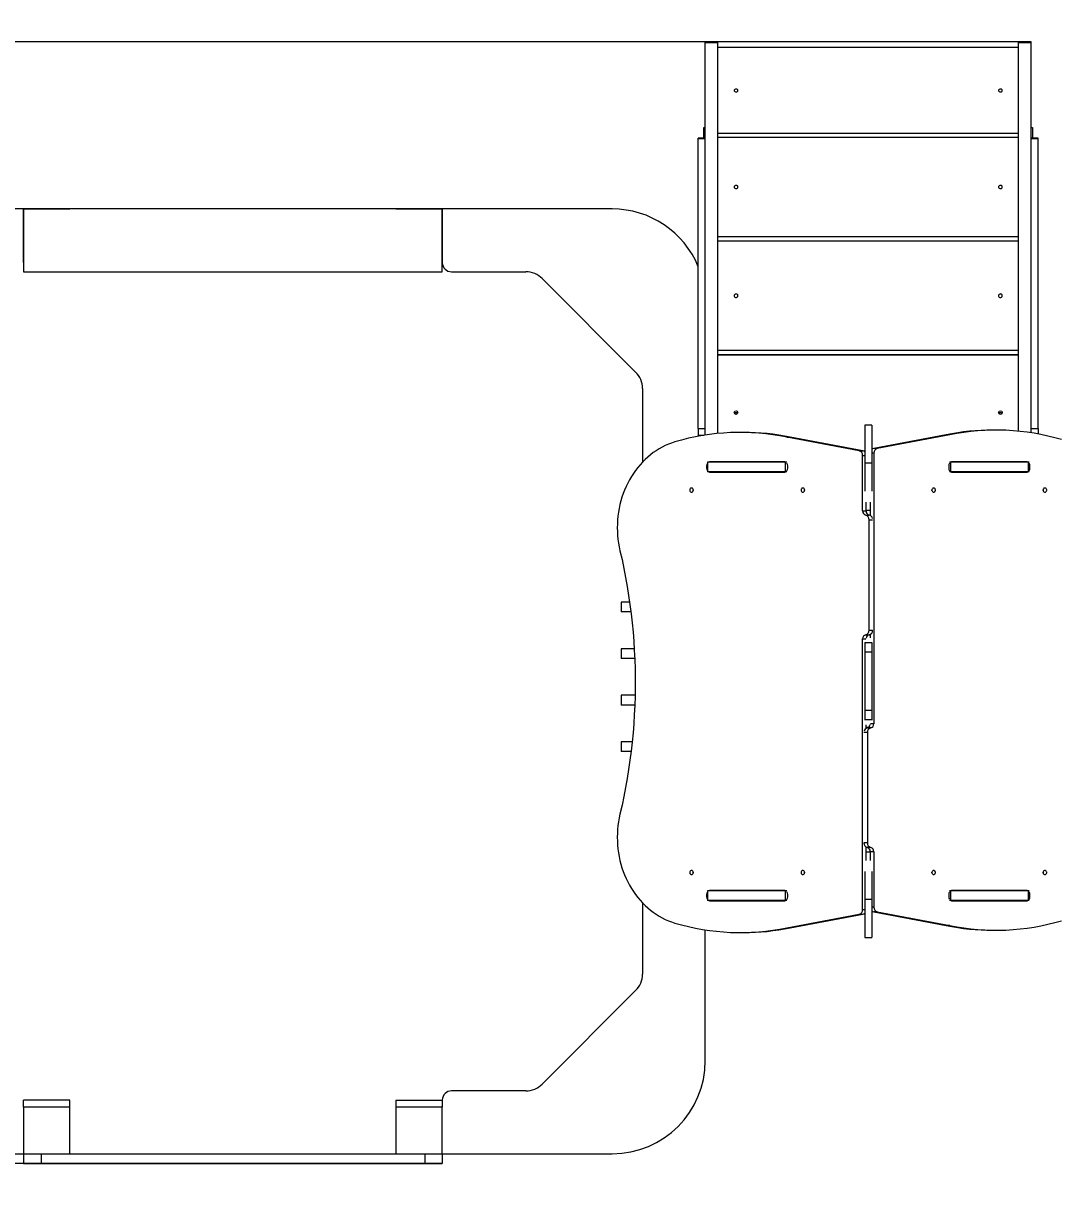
# Model space of a CAD drawing. Header units: millimetres. Extents: x -2979 to 6391, y -2580 to 3476.
# Drawn here: x 878 to 3109, y -495 to 2016 of the extents above; entities that cross this region are included whole.
import ezdxf

# ---------------------------------------------------------------- set-up
doc = ezdxf.new("R2010")
doc.units = ezdxf.units.MM
for name, color, linetype in [('DIKOM_ОБЪЕКТ', 7, 'Continuous'), ('DIKOM_РАЗМЕР_ЗОНА', 7, 'Continuous'), ('DIKOM_РАЗМЕР_ОБЪЕКТА', 7, 'Continuous')]:
    doc.layers.add(name, color=color, linetype=linetype)
doc.styles.add('style1', font='arialbd.ttf', dxfattribs={"width": 0.8})
doc.dimstyles.new('1-50', dxfattribs={"dimtxt": 300, "dimasz": 200, "dimexe": 100, "dimexo": 0, "dimgap": 100, "dimtad": 1, "dimtxsty": 'style1', "dimcen": 200, "dimclrd": 7, "dimclre": 7, "dimclrt": 7, "dimadec": 1, "dimazin": 2, "dimtfac": 1, "dimtmove": 0, "dimatfit": 2, "dimfxl": 0, "dimlwd": 25, "dimlwe": 18, "dimarcsym": 0})

# ---------------------------------------------------------------- blocks, each defined once
blk = doc.blocks.new('*D0')
at = {"layer": 'Defpoints', "color": 0, "transparency": 16777216}
for p in [(-509.5, 550.7), (4390.5, 550.7), (-509.5, -1019.6)]:
    blk.add_point(p, dxfattribs=at)
at = {"layer": 'DIKOM_РАЗМЕР_ОБЪЕКТА', "color": 7, "lineweight": 18, "transparency": 16777216}
for p, q in [((-509.5, 550.7), (-509.5, -1119.6)), ((4390.5, 550.7), (4390.5, -1119.6))]:
    blk.add_line(p, q, dxfattribs=at)
at = {"layer": 'DIKOM_РАЗМЕР_ОБЪЕКТА', "color": 7, "lineweight": 25, "transparency": 16777216}
blk.add_line((4190.5, -1019.6), (-309.5, -1019.6), dxfattribs=at)
at = {"layer": 'DIKOM_РАЗМЕР_ОБЪЕКТА', "color": 7, "transparency": 16777216}
for points in [[(-309.5, -986.3), (-309.5, -1052.9), (-509.5, -1019.6)], [(4190.5, -986.3), (4190.5, -1052.9), (4390.5, -1019.6)]]:
    blk.add_solid(points, dxfattribs=at)
at = {"layer": 'DIKOM_РАЗМЕР_ОБЪЕКТА', "color": 7, "transparency": 16777216, "insert": (1940.5, -766.4), "char_height": 300, "attachment_point": 5, "style": 'style1'}
blk.add_mtext('{\\fArial|b0|i0|c204|p34;4900}', dxfattribs=at)
blk = doc.blocks.new('*D1')
at = {"layer": 'Defpoints', "color": 0, "transparency": 16777216}
for p in [(-976.1, 1975.8), (3043.3, 1975.8), (1778.3, -434.3)]:
    blk.add_point(p, dxfattribs=at)
at = {"layer": 'DIKOM_РАЗМЕР_ОБЪЕКТА', "color": 7, "lineweight": 18, "transparency": 16777216}
for p, q in [((3043.3, 1975.8), (-1076.1, 1975.8)), ((1778.3, -434.3), (-1076.1, -434.3))]:
    blk.add_line(p, q, dxfattribs=at)
at = {"layer": 'DIKOM_РАЗМЕР_ОБЪЕКТА', "color": 7, "lineweight": 25, "transparency": 16777216}
blk.add_line((-976.1, -234.3), (-976.1, 1775.8), dxfattribs=at)
at = {"layer": 'DIKOM_РАЗМЕР_ОБЪЕКТА', "color": 7, "transparency": 16777216}
for points in [[(-1009.4, 1775.8), (-942.7, 1775.8), (-976.1, 1975.8)], [(-1009.4, -234.3), (-942.7, -234.3), (-976.1, -434.3)]]:
    blk.add_solid(points, dxfattribs=at)
at = {"layer": 'DIKOM_РАЗМЕР_ОБЪЕКТА', "color": 7, "transparency": 16777216, "insert": (-1229.2, 770.8), "char_height": 300, "attachment_point": 5, "rotation": 90, "style": 'style1'}
blk.add_mtext('{\\fArial|b0|i0|c204|p34;2400}', dxfattribs=at)
blk = doc.blocks.new('*D2')
at = {"layer": 'Defpoints', "color": 0, "transparency": 16777216}
for p in [(-2009.5, 195.6), (6390.5, 195.6), (-2009.5, -2479.7)]:
    blk.add_point(p, dxfattribs=at)
at = {"layer": 'DIKOM_РАЗМЕР_ЗОНА', "color": 7, "lineweight": 18, "transparency": 16777216}
for p, q in [((-2009.5, 195.6), (-2009.5, -2579.7)), ((6390.5, 195.6), (6390.5, -2579.7))]:
    blk.add_line(p, q, dxfattribs=at)
at = {"layer": 'DIKOM_РАЗМЕР_ЗОНА', "color": 7, "lineweight": 25, "transparency": 16777216}
blk.add_line((6190.5, -2479.7), (-1809.5, -2479.7), dxfattribs=at)
at = {"layer": 'DIKOM_РАЗМЕР_ЗОНА', "color": 7, "transparency": 16777216}
for points in [[(-1809.5, -2446.4), (-1809.5, -2513), (-2009.5, -2479.7)], [(6190.5, -2446.4), (6190.5, -2513), (6390.5, -2479.7)]]:
    blk.add_solid(points, dxfattribs=at)
at = {"layer": 'DIKOM_РАЗМЕР_ЗОНА', "color": 7, "transparency": 16777216, "insert": (2190.5, -2226.5), "char_height": 300, "attachment_point": 5, "style": 'style1'}
blk.add_mtext('{\\fArial|b0|i0|c204|p34;8400}', dxfattribs=at)
blk = doc.blocks.new('*D3')
at = {"layer": 'Defpoints', "color": 0, "transparency": 16777216}
for p in [(-2528.7, 3475.8), (2543.3, 3475.8), (2570.3, -1934.3)]:
    blk.add_point(p, dxfattribs=at)
at = {"layer": 'DIKOM_РАЗМЕР_ЗОНА', "color": 7, "lineweight": 18, "transparency": 16777216}
for p, q in [((2543.3, 3475.8), (-2628.7, 3475.8)), ((2570.3, -1934.3), (-2628.7, -1934.3))]:
    blk.add_line(p, q, dxfattribs=at)
at = {"layer": 'DIKOM_РАЗМЕР_ЗОНА', "color": 7, "lineweight": 25, "transparency": 16777216}
blk.add_line((-2528.7, -1734.3), (-2528.7, 3275.8), dxfattribs=at)
at = {"layer": 'DIKOM_РАЗМЕР_ЗОНА', "color": 7, "transparency": 16777216}
for points in [[(-2562, 3275.8), (-2495.3, 3275.8), (-2528.7, 3475.8)], [(-2562, -1734.3), (-2495.3, -1734.3), (-2528.7, -1934.3)]]:
    blk.add_solid(points, dxfattribs=at)
at = {"layer": 'DIKOM_РАЗМЕР_ЗОНА', "color": 7, "transparency": 16777216, "insert": (-2781.9, 770.8), "char_height": 300, "attachment_point": 5, "rotation": 90, "style": 'style1'}
blk.add_mtext('{\\fArial|b0|i0|c204|p34;5400}', dxfattribs=at)

msp = doc.modelspace()

# ---------------------------------------------------------------- linework, layer by layer
at = {"layer": 'DIKOM_ОБЪЕКТ', "color": 7, "linetype": 'Continuous', "lineweight": 15}
for p, q in [((2370.302, 1975.834), (2343.302, 1975.834)), ((2343.302, 1974.655), (2343.302, 1975.834)), ((2343.302, 1974.655), (2370.302, 1974.655)), ((2343.302, 1130.825), (2343.302, 1974.655)), ((2370.302, 1974.655), (2370.302, 1975.834)), ((2370.302, 1134.24), (2370.302, 1974.655)), ((3016.302, 1963.343), (2370.302, 1963.343)), ((3043.302, 1975.834), (3016.302, 1975.834)), ((3016.302, 1974.655), (3016.302, 1975.834)), ((3016.302, 1974.655), (3043.302, 1974.655)), ((3016.302, 1139.198), (3016.302, 1974.655)), ((3043.302, 1974.655), (3043.302, 1975.834)), ((3043.302, 1135.781), (3043.302, 1974.655)), ((2340.302, 1768.931), (2340.302, 1791.724)), ((2340.302, 1791.724), (2343.302, 1791.724)), ((3043.302, 1791.724), (3046.302, 1791.724)), ((3046.302, 1791.724), (3046.302, 1768.931)), ((2343.302, 1768.931), (2328.302, 1768.931)), ((2328.302, 1768.195), (2328.302, 1768.931)), ((2328.302, 1768.195), (2343.302, 1768.195)), ((2328.302, 1145.177), (2328.302, 1768.195)), ((2370.302, 1779.305), (3016.302, 1779.305)), ((3016.302, 1770.617), (2370.302, 1770.617)), ((3058.302, 1768.931), (3043.302, 1768.931)), ((3043.302, 1768.195), (3058.302, 1768.195)), ((3058.302, 1768.195), (3058.302, 1768.931)), ((3058.302, 1145.177), (3058.302, 1768.195)), ((878.302, 1616.723), (513.302, 1616.723)), ((878.302, 1616.724), (978.302, 1616.724)), ((878.302, 1616.723), (878.302, 1616.724)), ((878.302, 1616.723), (878.302, 1481.723)), ((1778.302, 1616.723), (878.302, 1616.723)), ((878.302, 1501.724), (878.302, 1616.723)), ((978.302, 1616.724), (978.302, 1616.723)), ((1678.302, 1616.723), (1678.302, 1616.724)), ((1678.302, 1616.724), (1778.301, 1616.724)), ((2143.301, 1616.724), (1778.301, 1616.724)), ((1778.301, 1616.724), (1778.302, 1501.724)), ((1778.302, 1481.723), (1778.302, 1616.723)), ((2370.302, 1557.328), (3016.302, 1557.328)), ((3016.302, 1547.537), (2370.302, 1547.537)), ((878.302, 1516.724), (878.302, 1516.724)), ((878.302, 1501.724), (878.302, 1501.724)), ((878.302, 1481.723), (1778.302, 1481.723)), ((1798.302, 1481.724), (1957.591, 1481.724)), ((1992.947, 1467.079), (2193.657, 1266.368)), ((2370.302, 1313.052), (3016.302, 1313.052)), ((2370.302, 1303.689), (3016.302, 1303.689)), ((3016.302, 1302.528), (2370.302, 1302.528)), ((2208.302, 1231.013), (2208.302, 1072.851)), ((2328.302, 1145.177), (2343.302, 1145.177)), ((2328.302, 1145.177), (2328.302, 1130.38)), ((2328.302, 1130.38), (2328.302, 1128.265)), ((2425.618, 1136.589), (2418.118, 1136.589)), ((2700.796, 1151.996), (2685.796, 1151.996)), ((2685.796, 1151.996), (2685.796, 1070.821)), ((2700.796, 1151.996), (2700.796, 1070.821)), ((2860.851, 1131.19), (2705.073, 1101.897)), ((2868.351, 1131.19), (2712.573, 1101.897)), ((2868.351, 1131.19), (2860.851, 1131.19)), ((2968.465, 1141.548), (2960.965, 1141.548)), ((3043.302, 1145.177), (3058.302, 1145.177)), ((3058.302, 1145.177), (3058.302, 1133.221)), ((2674.008, 1096.938), (2518.232, 1126.231)), ((2518.232, 1126.231), (2525.732, 1126.231)), ((2681.508, 1096.938), (2525.732, 1126.231)), ((2674.008, 1096.938), (2681.508, 1096.938)), ((2681.276, 967.843), (2681.276, 1087.068)), ((2712.573, 1101.897), (2705.073, 1101.897)), ((2705.305, 1092.027), (2705.307, 510.567)), ((2345.933, 1064.474), (2345.933, 1059.974)), ((2347.785, 1069.813), (2347.785, 1054.635)), ((2348.897, 1072.724), (2347.827, 1072.724)), ((2348.897, 1051.724), (2348.897, 1072.724)), ((2515.289, 1072.724), (2348.897, 1072.724)), ((2512.643, 1073.474), (2353.727, 1073.474)), ((2370.302, 1072.724), (2370.302, 1073.474)), ((2515.289, 1051.724), (2515.289, 1072.724)), ((2518.543, 1072.724), (2515.289, 1072.724)), ((2520.437, 1059.974), (2520.437, 1064.474)), ((2700.796, 1070.821), (2685.796, 1070.821)), ((2685.796, 1070.821), (2685.796, 1010.424)), ((2700.796, 1070.821), (2700.796, 1010.504)), ((2866.146, 1064.474), (2866.146, 1059.974)), ((2870.951, 1072.724), (2867.896, 1072.724)), ((2870.951, 1051.724), (2870.951, 1072.724)), ((3037.683, 1072.724), (2870.951, 1072.724)), ((3032.856, 1073.474), (2873.94, 1073.474)), ((3016.302, 1072.724), (3016.302, 1073.474)), ((3037.683, 1051.724), (3037.683, 1072.724)), ((3038.752, 1072.724), (3037.683, 1072.724)), ((3038.795, 1054.634), (3038.795, 1069.813)), ((3040.65, 1059.974), (3040.65, 1064.474)), ((2348.897, 1051.724), (2347.827, 1051.724)), ((2515.289, 1051.724), (2348.897, 1051.724)), ((2353.727, 1050.974), (2512.643, 1050.974)), ((2359.173, 1051.292), (2359.173, 1051.724)), ((2370.302, 1050.974), (2370.302, 1051.724)), ((2518.543, 1051.724), (2515.289, 1051.724)), ((2870.951, 1051.724), (2867.896, 1051.724)), ((3037.683, 1051.724), (2870.951, 1051.724)), ((2873.94, 1050.974), (3032.856, 1050.974)), ((3016.302, 1050.974), (3016.302, 1051.724)), ((3027.409, 1051.724), (3027.409, 1051.292)), ((3038.752, 1051.724), (3037.683, 1051.724)), ((2688.776, 967.843), (2688.776, 986.532)), ((2697.805, 986.583), (2697.805, 958.049)), ((2681.276, 967.843), (2688.776, 967.843)), ((2687.84, 958.956), (2695.34, 958.956)), ((2695.133, 711.642), (2695.133, 949.081)), ((2162.302, 771.724), (2162.302, 750.724)), ((2180.696, 771.724), (2162.302, 771.724)), ((2183.455, 750.724), (2162.302, 750.724)), ((2681.278, 111.42), (2681.276, 692.881)), ((2685.796, 685.28), (2685.796, 684.164)), ((2700.796, 684.164), (2685.796, 684.164)), ((2685.796, 684.164), (2685.796, 664.12)), ((2687.84, 701.768), (2695.34, 701.768)), ((2697.806, 701.254), (2693.713, 701.254)), ((2697.806, 702.675), (2697.806, 695.001)), ((2700.796, 685.253), (2700.796, 684.164)), ((2700.796, 684.164), (2700.796, 664.12)), ((2162.302, 671.724), (2162.302, 650.724)), ((2190.591, 671.724), (2162.302, 671.724)), ((2700.796, 664.12), (2685.796, 664.12)), ((2685.796, 664.12), (2685.796, 539.327)), ((2700.796, 664.12), (2700.796, 539.327)), ((2191.636, 650.724), (2162.302, 650.724)), ((2162.302, 571.724), (2162.302, 550.724)), ((2192.395, 571.724), (2162.302, 571.724)), ((2191.755, 550.724), (2162.302, 550.724)), ((2700.796, 539.327), (2685.796, 539.327)), ((2685.796, 539.327), (2685.796, 519.284)), ((2700.796, 539.327), (2700.796, 519.284)), ((2700.796, 519.284), (2685.796, 519.284)), ((2685.796, 519.284), (2685.796, 518.169)), ((2688.777, 500.772), (2688.777, 508.428)), ((2692.87, 502.194), (2688.777, 502.194)), ((2700.796, 519.284), (2700.796, 518.193)), ((2698.743, 501.68), (2691.243, 501.68)), ((2691.45, 491.805), (2691.45, 254.366)), ((2162.302, 471.724), (2162.302, 450.724)), ((2186.157, 471.724), (2162.302, 471.724)), ((2183.814, 450.724), (2162.302, 450.724)), ((2688.778, 216.908), (2688.778, 245.399)), ((2698.743, 244.492), (2691.243, 244.492)), ((2705.307, 235.605), (2697.807, 235.605)), ((2697.807, 235.605), (2697.807, 216.872)), ((2705.307, 235.605), (2705.307, 116.379)), ((2685.796, 193.01), (2685.796, 132.626)), ((2700.796, 192.957), (2700.796, 132.626)), ((2348.897, 151.724), (2347.827, 151.724)), ((2348.897, 130.724), (2348.897, 151.724)), ((2515.289, 151.724), (2348.897, 151.724)), ((2512.643, 152.474), (2353.727, 152.474)), ((2359.173, 151.724), (2359.173, 152.156)), ((2515.289, 130.724), (2515.289, 151.724)), ((2518.543, 151.724), (2515.289, 151.724)), ((2870.951, 151.724), (2867.896, 151.724)), ((2870.951, 130.724), (2870.951, 151.724)), ((3037.683, 151.724), (2870.951, 151.724)), ((3032.856, 152.474), (2873.94, 152.474)), ((3027.406, 152.157), (3027.406, 151.724)), ((3037.683, 130.724), (3037.683, 151.724)), ((3038.752, 151.724), (3037.683, 151.724)), ((2208.302, 125.637), (2208.302, -27.566)), ((2345.933, 143.474), (2345.933, 138.974)), ((2347.785, 148.813), (2347.785, 133.634)), ((2348.897, 130.724), (2347.827, 130.724)), ((2515.289, 130.724), (2348.897, 130.724)), ((2353.727, 129.974), (2512.643, 129.974)), ((2518.543, 130.724), (2515.289, 130.724)), ((2520.437, 138.974), (2520.437, 143.474)), ((2700.796, 132.626), (2685.796, 132.626)), ((2685.796, 132.626), (2685.796, 51.451)), ((2700.796, 132.626), (2700.796, 51.451)), ((2866.146, 143.474), (2866.146, 138.974)), ((2870.951, 130.724), (2867.896, 130.724)), ((3037.683, 130.724), (2870.951, 130.724)), ((2873.94, 129.974), (3032.856, 129.974)), ((3038.752, 130.724), (3037.683, 130.724)), ((3038.795, 133.634), (3038.795, 148.813)), ((3040.65, 138.974), (3040.65, 143.474)), ((2518.232, 72.257), (2674.01, 101.55)), ((2525.732, 72.257), (2681.51, 101.55)), ((2674.01, 101.55), (2681.51, 101.55)), ((2712.575, 106.51), (2705.075, 106.51)), ((2705.075, 106.51), (2860.851, 77.217)), ((2712.575, 106.51), (2868.351, 77.217)), ((2868.351, 77.217), (2860.851, 77.217)), ((2343.302, -213.276), (2343.302, 67.663)), ((2418.118, 61.899), (2425.618, 61.899)), ((2518.232, 72.257), (2525.732, 72.257)), ((2685.796, 51.451), (2700.796, 51.451)), ((2960.965, 66.859), (2968.465, 66.859)), ((2193.657, -62.921), (1992.947, -263.631)), ((878.302, -313.276), (878.302, -298.276)), ((978.302, -298.276), (878.302, -298.276)), ((978.302, -313.276), (978.302, -298.276)), ((1678.302, -298.276), (1678.302, -313.276)), ((1678.302, -298.276), (1778.302, -298.276)), ((1778.302, -298.276), (1778.302, -313.276)), ((1957.591, -278.276), (1798.302, -278.276)), ((978.302, -313.276), (878.302, -313.276)), ((878.302, -313.276), (878.302, -413.276)), ((978.302, -413.276), (978.302, -313.276)), ((1778.302, -313.276), (1678.302, -313.276)), ((1678.302, -313.276), (1678.302, -413.276)), ((1778.302, -413.276), (1778.302, -313.276)), ((513.303, -413.276), (878.302, -413.276)), ((878.302, -413.276), (878.302, -434.276)), ((878.302, -413.276), (978.302, -413.276)), ((916.181, -413.276), (916.181, -434.276)), ((978.302, -413.276), (1678.302, -413.276)), ((1678.302, -413.276), (1778.302, -413.276)), ((1740.423, -413.276), (1740.423, -434.276)), ((1778.302, -413.276), (1778.302, -434.276)), ((1778.302, -413.276), (2143.302, -413.276)), ((878.302, -434.276), (916.181, -434.276)), ((916.181, -434.276), (1740.423, -434.276)), ((1740.423, -434.276), (1778.302, -434.276))]:
    msp.add_line(p, q, dxfattribs=at)
at = {"layer": 'DIKOM_ОБЪЕКТ', "color": 8, "linetype": 'Continuous', "lineweight": 15}
for p, q in [((2328.302, 1130.38), (2340.481, 1130.38)), ((2681.276, 1087.068), (2685.796, 1087.068)), ((2705.305, 1092.027), (2700.796, 1092.027)), ((2345.933, 1064.474), (2347.785, 1064.474)), ((2345.933, 1059.974), (2347.785, 1059.974)), ((3040.65, 1064.474), (3038.795, 1064.474)), ((3040.65, 1059.974), (3038.795, 1059.974)), ((2697.805, 969.023), (2688.776, 969.023)), ((2695.133, 949.081), (2702.526, 949.081)), ((2695.133, 711.642), (2702.527, 711.642)), ((2681.276, 692.881), (2688.355, 692.881)), ((2705.307, 510.567), (2698.225, 510.567)), ((2691.45, 491.805), (2684.053, 491.805)), ((2691.45, 254.366), (2684.053, 254.366)), ((2697.807, 234.424), (2688.778, 234.424)), ((2345.933, 143.474), (2347.785, 143.474)), ((2345.933, 138.974), (2347.785, 138.974)), ((3040.65, 143.474), (3038.795, 143.474)), ((3040.65, 138.974), (3038.795, 138.974)), ((2681.278, 111.42), (2685.796, 111.42)), ((2705.307, 116.379), (2700.796, 116.379))]:
    msp.add_line(p, q, dxfattribs=at)
at = {"layer": 'DIKOM_ОБЪЕКТ', "color": 7, "linetype": 'Continuous', "lineweight": 15, "flags": 128}
for points in [[(2405.302, 1871.324), (2405.48, 1870.456), (2405.997, 1869.665), (2406.808, 1869.022), (2407.841, 1868.583), (2409.003, 1868.388), (2410.192, 1868.453), (2411.302, 1868.774), (2412.234, 1869.321), (2412.906, 1870.046), (2413.257, 1870.885), (2413.257, 1871.763), (2412.906, 1872.602), (2412.234, 1873.327), (2411.302, 1873.874), (2410.192, 1874.195), (2409.003, 1874.26), (2407.841, 1874.065), (2406.808, 1873.626), (2405.997, 1872.983), (2405.48, 1872.192), (2405.302, 1871.324)], [(2973.302, 1871.324), (2973.48, 1870.456), (2973.997, 1869.665), (2974.808, 1869.022), (2975.841, 1868.583), (2977.003, 1868.388), (2978.192, 1868.453), (2979.302, 1868.774), (2980.234, 1869.321), (2980.906, 1870.046), (2981.257, 1870.885), (2981.257, 1871.763), (2980.906, 1872.602), (2980.234, 1873.327), (2979.302, 1873.874), (2978.192, 1874.195), (2977.003, 1874.26), (2975.841, 1874.065), (2974.808, 1873.626), (2973.997, 1872.983), (2973.48, 1872.192), (2973.302, 1871.324)], [(2405.302, 1663.973), (2405.48, 1662.967), (2405.997, 1662.05), (2406.808, 1661.305), (2407.841, 1660.796), (2409.003, 1660.57), (2410.192, 1660.646), (2411.302, 1661.017), (2412.234, 1661.651), (2412.906, 1662.492), (2413.257, 1663.464), (2413.257, 1664.481), (2412.906, 1665.453), (2412.234, 1666.294), (2411.302, 1666.928), (2410.192, 1667.3), (2409.003, 1667.376), (2407.841, 1667.149), (2406.808, 1666.641), (2405.997, 1665.895), (2405.48, 1664.979), (2405.302, 1663.973)], [(2973.302, 1663.973), (2973.48, 1662.967), (2973.997, 1662.05), (2974.808, 1661.305), (2975.841, 1660.796), (2977.003, 1660.57), (2978.192, 1660.646), (2979.302, 1661.017), (2980.234, 1661.651), (2980.906, 1662.492), (2981.257, 1663.464), (2981.257, 1664.481), (2980.906, 1665.453), (2980.234, 1666.294), (2979.302, 1666.928), (2978.192, 1667.3), (2977.003, 1667.376), (2975.841, 1667.149), (2974.808, 1666.641), (2973.997, 1665.895), (2973.48, 1664.979), (2973.302, 1663.973)], [(2405.302, 1430.295), (2405.48, 1429.189), (2405.997, 1428.181), (2406.808, 1427.362), (2407.841, 1426.802), (2409.003, 1426.554), (2410.192, 1426.637), (2411.302, 1427.046), (2412.234, 1427.743), (2412.906, 1428.667), (2413.257, 1429.736), (2413.257, 1430.854), (2412.906, 1431.923), (2412.234, 1432.847), (2411.302, 1433.544), (2410.192, 1433.953), (2409.003, 1434.036), (2407.841, 1433.787), (2406.808, 1433.228), (2405.997, 1432.408), (2405.48, 1431.401), (2405.302, 1430.295)], [(2973.302, 1430.295), (2973.48, 1429.189), (2973.997, 1428.181), (2974.808, 1427.362), (2975.841, 1426.802), (2977.003, 1426.554), (2978.192, 1426.637), (2979.302, 1427.046), (2980.234, 1427.743), (2980.906, 1428.667), (2981.257, 1429.736), (2981.257, 1430.854), (2980.906, 1431.923), (2980.234, 1432.847), (2979.302, 1433.544), (2978.192, 1433.953), (2977.003, 1434.036), (2975.841, 1433.787), (2974.808, 1433.228), (2973.997, 1432.408), (2973.48, 1431.401), (2973.302, 1430.295)], [(2277.813, 1116.084), (2270.843, 1113.823), (2263.965, 1111.211), (2257.194, 1108.252), (2250.542, 1104.952), (2244.022, 1101.317), (2237.647, 1097.354), (2231.429, 1093.072), (2225.381, 1088.477), (2219.513, 1083.58), (2213.837, 1078.39), (2208.365, 1072.916), (2203.106, 1067.17), (2198.071, 1061.162), (2193.271, 1054.905), (2188.713, 1048.409), (2184.407, 1041.688), (2180.361, 1034.755), (2176.583, 1027.624), (2173.081, 1020.307), (2169.861, 1012.819), (2166.929, 1005.176), (2164.291, 997.39), (2161.953, 989.478), (2159.918, 981.455), (2158.19, 973.337), (2156.774, 965.138), (2155.671, 956.876), (2154.884, 948.565), (2154.415, 940.223), (2154.263, 931.865), (2154.431, 923.507), (2154.916, 915.166), (2155.719, 906.857), (2156.838, 898.598), (2158.27, 890.403), (2160.013, 882.289)], [(2313.673, 1017.124), (2312.6, 1016.945), (2311.613, 1016.425), (2310.793, 1015.605), (2310.207, 1014.552), (2309.902, 1013.35), (2309.902, 1012.098), (2310.207, 1010.896), (2310.793, 1009.842), (2311.613, 1009.022), (2312.6, 1008.502), (2313.673, 1008.324), (2314.747, 1008.502), (2315.733, 1009.022), (2316.553, 1009.842), (2317.139, 1010.896), (2317.445, 1012.098), (2317.445, 1013.35), (2317.139, 1014.552), (2316.553, 1015.605), (2315.733, 1016.425), (2314.747, 1016.945), (2313.673, 1017.124)], [(2552.696, 1017.124), (2551.623, 1016.945), (2550.636, 1016.425), (2549.816, 1015.605), (2549.23, 1014.552), (2548.925, 1013.35), (2548.925, 1012.098), (2549.23, 1010.896), (2549.816, 1009.842), (2550.636, 1009.022), (2551.623, 1008.502), (2552.696, 1008.324), (2553.77, 1008.502), (2554.756, 1009.022), (2555.576, 1009.842), (2556.162, 1010.896), (2556.468, 1012.098), (2556.468, 1013.35), (2556.162, 1014.552), (2555.576, 1015.605), (2554.756, 1016.425), (2553.77, 1016.945), (2552.696, 1017.124)], [(2833.887, 1008.324), (2834.96, 1008.502), (2835.947, 1009.022), (2836.766, 1009.842), (2837.353, 1010.896), (2837.658, 1012.098), (2837.658, 1013.35), (2837.353, 1014.552), (2836.766, 1015.605), (2835.947, 1016.425), (2834.96, 1016.945), (2833.887, 1017.124), (2832.813, 1016.945), (2831.826, 1016.425), (2831.007, 1015.605), (2830.42, 1014.552), (2830.115, 1013.35), (2830.115, 1012.098), (2830.42, 1010.896), (2831.007, 1009.842), (2831.826, 1009.022), (2832.813, 1008.502), (2833.887, 1008.324)], [(3072.909, 1008.324), (3073.983, 1008.502), (3074.97, 1009.022), (3075.789, 1009.842), (3076.376, 1010.896), (3076.681, 1012.098), (3076.681, 1013.35), (3076.376, 1014.552), (3075.789, 1015.605), (3074.97, 1016.425), (3073.983, 1016.945), (3072.909, 1017.124), (3071.836, 1016.945), (3070.849, 1016.425), (3070.03, 1015.605), (3069.443, 1014.552), (3069.138, 1013.35), (3069.138, 1012.098), (3069.443, 1010.896), (3070.03, 1009.842), (3070.849, 1009.022), (3071.836, 1008.502), (3072.909, 1008.324)], [(2160.013, 882.289), (2164.344, 863.182), (2168.371, 843.986), (2172.094, 824.709), (2175.511, 805.357), (2178.621, 785.935), (2181.423, 766.452), (2183.917, 746.912), (2186.1, 727.323), (2187.973, 707.691), (2189.534, 688.023), (2190.784, 668.325), (2191.722, 648.604), (2192.347, 628.867), (2192.66, 609.119), (2192.66, 589.369), (2192.347, 569.621), (2191.722, 549.884), (2190.784, 530.163), (2189.534, 510.465), (2187.973, 490.797), (2186.1, 471.165), (2183.917, 451.576), (2181.423, 432.036), (2178.621, 412.552), (2175.511, 393.131), (2172.094, 373.779), (2168.371, 354.502), (2164.344, 335.306), (2160.013, 316.199)], [(2160.013, 316.199), (2158.27, 308.085), (2156.838, 299.89), (2155.719, 291.631), (2154.916, 283.322), (2154.431, 274.981), (2154.263, 266.623), (2154.415, 258.265), (2154.884, 249.923), (2155.671, 241.612), (2156.774, 233.35), (2158.19, 225.151), (2159.918, 217.033), (2161.953, 209.01), (2164.291, 201.098), (2166.929, 193.312), (2169.861, 185.669), (2173.081, 178.181), (2176.583, 170.864), (2180.361, 163.732), (2184.407, 156.799), (2188.713, 150.079), (2193.271, 143.583), (2198.071, 137.325), (2203.106, 131.318), (2208.365, 125.571), (2213.837, 120.098), (2219.513, 114.907), (2225.381, 110.01), (2231.429, 105.416), (2237.647, 101.134), (2244.022, 97.171), (2250.542, 93.536), (2257.194, 90.236), (2263.965, 87.277), (2270.843, 84.665), (2277.813, 82.404)], [(2313.673, 195.124), (2312.6, 194.945), (2311.613, 194.425), (2310.793, 193.605), (2310.207, 192.551), (2309.902, 191.35), (2309.902, 190.098), (2310.207, 188.896), (2310.793, 187.842), (2311.613, 187.022), (2312.6, 186.502), (2313.673, 186.324), (2314.747, 186.502), (2315.733, 187.022), (2316.553, 187.842), (2317.139, 188.896), (2317.445, 190.098), (2317.445, 191.35), (2317.139, 192.551), (2316.553, 193.605), (2315.733, 194.425), (2314.747, 194.945), (2313.673, 195.124)], [(2552.696, 195.124), (2551.623, 194.945), (2550.636, 194.425), (2549.816, 193.605), (2549.23, 192.551), (2548.925, 191.35), (2548.925, 190.098), (2549.23, 188.896), (2549.816, 187.842), (2550.636, 187.022), (2551.623, 186.502), (2552.696, 186.324), (2553.77, 186.502), (2554.756, 187.022), (2555.576, 187.842), (2556.162, 188.896), (2556.468, 190.098), (2556.468, 191.35), (2556.162, 192.551), (2555.576, 193.605), (2554.756, 194.425), (2553.77, 194.945), (2552.696, 195.124)], [(2833.887, 186.324), (2834.96, 186.502), (2835.947, 187.022), (2836.766, 187.842), (2837.353, 188.896), (2837.658, 190.098), (2837.658, 191.35), (2837.353, 192.551), (2836.766, 193.605), (2835.947, 194.425), (2834.96, 194.945), (2833.887, 195.124), (2832.813, 194.945), (2831.826, 194.425), (2831.007, 193.605), (2830.42, 192.551), (2830.115, 191.35), (2830.115, 190.098), (2830.42, 188.896), (2831.007, 187.842), (2831.826, 187.022), (2832.813, 186.502), (2833.887, 186.324)], [(3072.909, 186.324), (3073.983, 186.502), (3074.97, 187.022), (3075.789, 187.842), (3076.376, 188.896), (3076.681, 190.098), (3076.681, 191.35), (3076.376, 192.551), (3075.789, 193.605), (3074.97, 194.425), (3073.983, 194.945), (3072.909, 195.124), (3071.836, 194.945), (3070.849, 194.425), (3070.03, 193.605), (3069.443, 192.551), (3069.138, 191.35), (3069.138, 190.098), (3069.443, 188.896), (3070.03, 187.842), (3070.849, 187.022), (3071.836, 186.502), (3072.909, 186.324)]]:
    msp.add_lwpolyline(points, dxfattribs=at)
at = {"layer": 'DIKOM_ОБЪЕКТ', "color": 7, "linetype": 'Continuous', "lineweight": 15}
for centre in [(2409.267, 1179.105), (2977.267, 1179.105)]:
    msp.add_circle(centre, 3.965, dxfattribs=at)
for centre, radius, start, end in [((2143.301, 1416.724), 200, 22.331188, 90), ((1798.302, 1501.724), 20, 180, 270), ((1957.591, 1431.724), 50, 45, 90), ((2158.302, 1231.013), 50, 360, 45), ((2409.302, 1174.754), 4.025, 33.429483, 146.570517), ((2977.302, 1174.754), 4.025, 33.428965, 146.571035), ((2418.064, 646.299), 490.273, 78.210907, 106.622668), ((2425.52, 646.648), 489.941, 78.19757, 89.98859), ((2961.063, 651.598), 489.95, 90.011528, 101.802322), ((2968.518, 651.257), 490.275, 73.377412, 101.78901), ((2671.609, 1087.56), 9.68, 357.086073, 75.650136), ((2679.88, 1088.809), 8.29, 44.471082, 78.674766), ((2706.702, 1093.766), 8.293, 101.333191, 135.41797), ((2714.972, 1092.519), 9.68, 104.350943, 182.913621), ((2355.749, 1064.558), 9.817, 143.807999, 180.489511), ((2355.748, 1059.89), 9.816, 179.509903, 216.193264), ((2353.754, 1066.518), 6.956, 90.222796, 116.85453), ((2361.254, 1066.519), 6.955, 90.222132, 116.855193), ((2512.616, 1066.518), 6.956, 63.145527, 89.777147), ((2510.62, 1064.558), 9.817, 359.510354, 36.192135), ((2510.621, 1059.89), 9.816, 323.806602, 0.490231), ((2875.99, 1064.553), 9.845, 145.308694, 180.459285), ((2875.99, 1059.895), 9.844, 179.539813, 214.692885), ((2873.967, 1066.518), 6.956, 90.222844, 116.854357), ((3025.329, 1066.518), 6.956, 63.145643, 89.777156), ((3032.829, 1066.518), 6.956, 63.145643, 89.777156), ((3030.835, 1064.558), 9.815, 359.509113, 36.232988), ((3030.836, 1059.89), 9.815, 323.765755, 0.491466), ((2353.757, 1057.941), 6.967, 243.170528, 269.756291), ((2361.256, 1057.941), 6.967, 243.169864, 269.756955), ((2512.613, 1057.941), 6.967, 270.243766, 296.829414), ((2873.97, 1057.941), 6.967, 243.170701, 269.756243), ((3025.326, 1057.941), 6.967, 270.243757, 296.829299), ((3032.826, 1057.941), 6.967, 270.243757, 296.829299), ((2322.425, 1012.724), 5.063, 171.125962, 188.874038), ((2561.447, 1012.724), 5.061, 171.122955, 188.877045), ((2561.448, 1012.724), 5.063, 171.125962, 188.874038), ((2825.129, 1012.724), 5.065, 351.245436, 8.754564), ((2825.134, 1012.724), 5.063, 351.125962, 8.874038), ((3064.166, 1012.724), 5.054, 351.110852, 8.889148), ((3064.164, 1012.724), 5.056, 351.113932, 8.886068), ((2689.972, 967.398), 8.707, 177.071103, 255.823827), ((2685.471, 949.575), 9.675, 357.071287, 75.82466), ((2697.472, 967.398), 8.707, 177.070969, 255.823961), ((2693.305, 950.004), 9.18, 11.094693, 77.193687), ((2685.471, 711.148), 9.675, 284.175122, 2.929704), ((2692.971, 711.148), 9.675, 284.175258, 2.92968), ((2689.972, 693.326), 8.707, 104.176041, 182.928419), ((2697.206, 693.644), 8.335, 102.934977, 172.650187), ((2689.376, 509.805), 8.337, 282.938014, 352.733555), ((2696.611, 510.122), 8.707, 284.175969, 2.928491), ((2693.444, 492.565), 9.377, 103.573239, 168.421527), ((2701.113, 492.299), 9.675, 104.176609, 182.928329), ((2693.612, 253.872), 9.674, 177.069369, 255.825805), ((2701.112, 253.872), 9.675, 177.069534, 255.82564), ((2689.111, 236.05), 8.707, 357.070395, 75.8238), ((2696.611, 236.05), 8.707, 357.070212, 75.823983), ((2322.431, 190.724), 5.068, 171.135025, 188.864975), ((2561.454, 190.724), 5.068, 171.135025, 188.864975), ((2825.128, 190.724), 5.066, 351.248554, 8.751446), ((2825.129, 190.724), 5.068, 351.135025, 8.864975), ((3064.147, 190.724), 5.07, 351.249016, 8.750984), ((3064.159, 190.724), 5.062, 351.123006, 8.876994), ((2353.756, 145.509), 6.965, 90.240983, 116.836343), ((2361.256, 145.509), 6.965, 90.240318, 116.837008), ((2512.613, 145.509), 6.965, 63.163715, 89.758959), ((2873.97, 145.509), 6.965, 90.241031, 116.836171), ((3025.327, 145.509), 6.965, 63.163829, 89.758969), ((3032.827, 145.509), 6.965, 63.163829, 89.758969), ((2355.749, 143.558), 9.817, 143.807682, 180.489829), ((2355.749, 138.89), 9.817, 179.510171, 216.192318), ((2353.751, 136.916), 6.942, 243.11926, 269.803414), ((2361.251, 136.916), 6.942, 243.118598, 269.804076), ((2512.619, 136.916), 6.942, 270.196644, 296.880682), ((2510.621, 143.558), 9.817, 359.510036, 36.192453), ((2510.621, 138.89), 9.817, 323.807547, 0.489964), ((2875.992, 143.552), 9.846, 145.3108, 180.457855), ((2875.992, 138.895), 9.846, 179.542145, 214.6892), ((2873.964, 136.916), 6.942, 243.119433, 269.803365), ((3025.332, 136.916), 6.942, 270.196635, 296.880567), ((3032.832, 136.916), 6.942, 270.196635, 296.880567), ((3030.834, 143.558), 9.816, 359.510191, 36.231232), ((3030.834, 138.89), 9.816, 323.768768, 0.489809), ((2671.611, 110.928), 9.68, 284.351584, 2.912979), ((2679.882, 109.679), 8.29, 281.326914, 315.510813), ((2706.704, 114.64), 8.292, 224.560499, 258.669689), ((2714.974, 115.887), 9.68, 177.085703, 255.651055), ((2418.064, 552.19), 490.274, 253.37737, 281.789056), ((2961.065, 556.815), 489.957, 258.197691, 269.988324), ((2968.519, 557.149), 490.274, 258.210937, 286.622641), ((2425.518, 551.856), 489.957, 270.011672, 281.802304), ((2158.302, -27.566), 50, 315, 360), ((2143.302, -213.276), 200, 270, 360), ((1957.591, -228.276), 50, 270, 315), ((1798.302, -298.276), 20, 90, 180)]:
    msp.add_arc(centre, radius, start, end, dxfattribs=at)

# ---------------------------------------------------------------- dimensions: what is measured, and where the dimension line sits
at = {"layer": 'DIKOM_РАЗМЕР_ЗОНА'}
dim = msp.add_linear_dim(base=(-2528.683, 3475.834), p1=(2570.289, -1934.276), p2=(2543.302, 3475.834), angle=90, text='{\\fArial|b0|i0|c204|p34;5400}', dimstyle='1-50', dxfattribs=at)
dim.commit()
dim.dimension.update_dxf_attribs({"geometry": '*D3', "text_midpoint": (-2528.683, 770.779), "dimtype": 160})
dim = msp.add_linear_dim(base=(-2009.491, -2479.715), p1=(6390.509, 195.587), p2=(-2009.491, 195.587), text='{\\fArial|b0|i0|c204|p34;<>}', dimstyle='1-50', dxfattribs=at)
dim.commit()
dim.dimension.update_dxf_attribs({"geometry": '*D2', "text_midpoint": (2190.509, -2479.715), "dimtype": 160})
at = {"layer": 'DIKOM_РАЗМЕР_ОБЪЕКТА'}
dim = msp.add_linear_dim(base=(-976.053, 1975.834), p1=(1778.302, -434.276), p2=(3043.302, 1975.834), angle=90, text='{\\fArial|b0|i0|c204|p34;2400}', dimstyle='1-50', dxfattribs=at)
dim.commit()
dim.dimension.update_dxf_attribs({"geometry": '*D1', "text_midpoint": (-976.053, 770.779), "dimtype": 160})
dim = msp.add_linear_dim(base=(-509.491, -1019.602), p1=(4390.509, 550.677), p2=(-509.491, 550.677), text='{\\fArial|b0|i0|c204|p34;<>}', dimstyle='1-50', dxfattribs=at)
dim.commit()
dim.dimension.update_dxf_attribs({"geometry": '*D0', "text_midpoint": (1940.509, -1019.602), "dimtype": 160})

doc.saveas('drawing.dxf')
